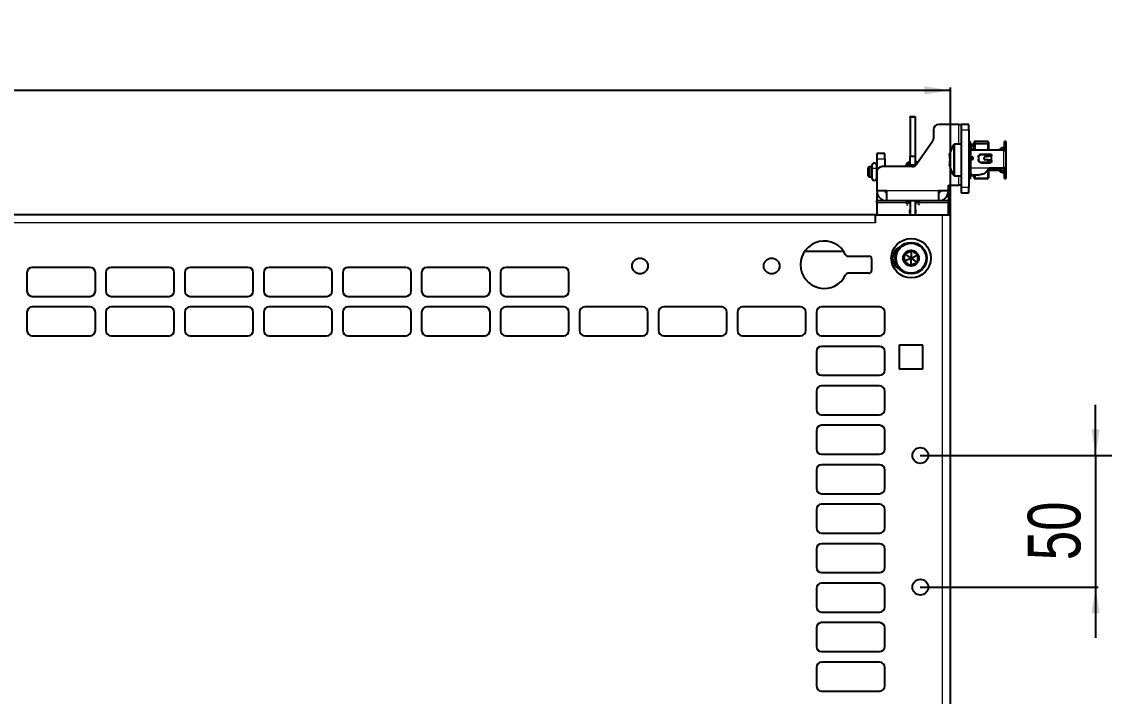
# Model space of a CAD drawing. Header units: millimetres. Extents: x -948 to 1310, y 554 to 2003.
# Drawn here: x -309.9 to 101.5, y 1661.8 to 1918.2 of the extents above; entities that cross this region are included whole.
import ezdxf

# ---------------------------------------------------------------- set-up
doc = ezdxf.new("R2010")
doc.units = ezdxf.units.MM
doc.layers.add('FORMAT', color=7, linetype='Continuous')
doc.styles.add('SLDTEXTSTYLE0', font='TXT', dxfattribs={"width": 0.75})
doc.dimstyles.new('SLDDIMSTYLE0', dxfattribs={"dimtxt": 20, "dimasz": 10, "dimexe": 0, "dimexo": 0.0625, "dimgap": 5, "dimtad": 2, "dimdec": 1, "dimrnd": 1e-09, "dimzin": 12, "dimdsep": 46, "dimtxsty": 'SLDTEXTSTYLE0', "dimsah": 1, "dimcen": 0.09, "dimadec": 0, "dimazin": 3, "dimtfac": 1, "dimtofl": 0, "dimtmove": 0, "dimatfit": 3, "dimfxl": 0, "dimfrac": 2, "dimtolj": 1, "dimtzin": 12, "dimarcsym": 0})
doc.dimstyles.new('SLDDIMSTYLE1', dxfattribs={"dimtxt": 20, "dimasz": 10, "dimexe": 0, "dimexo": 0.0625, "dimgap": 5, "dimtad": 2, "dimdec": 1, "dimrnd": 1e-09, "dimzin": 12, "dimdsep": 46, "dimtxsty": 'SLDTEXTSTYLE0', "dimsah": 1, "dimcen": 0.09, "dimadec": 0, "dimazin": 3, "dimtfac": 1, "dimtmove": 0, "dimatfit": 0, "dimfxl": 0, "dimfrac": 2, "dimtolj": 1, "dimtzin": 12, "dimarcsym": 0})

# ---------------------------------------------------------------- blocks, each defined once
blk = doc.blocks.new('_D_1')
at = {"layer": 'FORMAT'}
for p, q in [((-842.92, 1844.81), (-842.92, 1893.1)), ((43.08, 1844.81), (43.08, 1893.1)), ((-842.92, 1892.1), (43.08, 1892.1))]:
    blk.add_line(p, q, dxfattribs=at)
for points in [[(-842.92, 1892.1), (-832.92, 1890.56), (-832.92, 1893.64)], [(43.08, 1892.1), (33.08, 1893.64), (33.08, 1890.56)]]:
    blk.add_solid(points, dxfattribs=at)
at = {"layer": 'FORMAT', "insert": (-422.09, 1917.88), "char_height": 20, "attachment_point": 1, "style": 'SLDTEXTSTYLE0'}
blk.add_mtext('886', dxfattribs=at)
blk = doc.blocks.new('_D_2')
at = {"layer": 'FORMAT'}
for p, q in [((31.59, 1753.3), (139.23, 1753.3)), ((138.23, 1753.3), (138.23, 853.3)), ((31.59, 853.3), (139.23, 853.3))]:
    blk.add_line(p, q, dxfattribs=at)
for points in [[(138.23, 1753.3), (136.69, 1743.3), (139.76, 1743.3)], [(138.23, 853.3), (139.76, 863.3), (136.69, 863.3)]]:
    blk.add_solid(points, dxfattribs=at)
at = {"layer": 'FORMAT', "insert": (112.44, 1281.14), "char_height": 20, "attachment_point": 1, "rotation": 90, "style": 'SLDTEXTSTYLE0'}
blk.add_mtext('900', dxfattribs=at)
blk = doc.blocks.new('_D_3')
at = {"layer": 'FORMAT'}
for p, q in [((98.23, 1753.3), (98.23, 1772.53)), ((31.59, 1753.3), (99.23, 1753.3)), ((98.23, 1753.3), (98.23, 1703.3)), ((31.59, 1703.3), (99.23, 1703.3)), ((98.23, 1703.3), (98.23, 1684.07))]:
    blk.add_line(p, q, dxfattribs=at)
for points in [[(98.23, 1753.3), (99.76, 1763.3), (96.69, 1763.3)], [(98.23, 1703.3), (96.69, 1693.3), (99.76, 1693.3)]]:
    blk.add_solid(points, dxfattribs=at)
at = {"layer": 'FORMAT', "insert": (72.44, 1713.52), "char_height": 20, "attachment_point": 1, "rotation": 90, "style": 'SLDTEXTSTYLE0'}
blk.add_mtext('50', dxfattribs=at)

msp = doc.modelspace()

# ---------------------------------------------------------------- linework, layer by layer
at = {"color": 7, "linetype": 'Continuous', "lineweight": 25}
for p, q in [((27.68, 1882.1), (29.68, 1882.1)), ((27.68, 1881.73), (27.68, 1882.1)), ((27.68, 1881.73), (27.68, 1867.1)), ((29.68, 1882.1), (29.68, 1881.73)), ((29.68, 1881.73), (29.68, 1867.1)), ((36.58, 1877.1), (36.58, 1873.73)), ((46.28, 1879.1), (38.58, 1879.1)), ((46.28, 1879.1), (47.08, 1879.1)), ((47.08, 1879.1), (47.08, 1877.1)), ((50.08, 1879.1), (47.08, 1879.1)), ((47.08, 1877.1), (47.08, 1855.1)), ((50.08, 1877.1), (50.08, 1879.1)), ((50.08, 1877.1), (50.08, 1855.1)), ((36.21, 1872.59), (30.17, 1863.96)), ((50.58, 1872.7), (50.08, 1872.7)), ((50.58, 1872.7), (50.58, 1867.47)), ((52.28, 1872.6), (52.08, 1872.49)), ((52.08, 1871.87), (52.08, 1872.49)), ((57.36, 1872.6), (52.28, 1872.6)), ((52.28, 1872.6), (52.28, 1871.94)), ((57.48, 1872.4), (57.36, 1872.6)), ((57.36, 1871.94), (57.36, 1872.6)), ((57.48, 1872.4), (57.48, 1871.82)), ((64.08, 1872.6), (63.58, 1872.6)), ((63.58, 1872.6), (63.58, 1872.6)), ((63.58, 1872.6), (64.08, 1872.6)), ((63.58, 1869.67), (63.58, 1872.6)), ((64.08, 1872.6), (64.08, 1872.6)), ((64.08, 1872.6), (64.08, 1869.67)), ((18.08, 1868.1), (15.08, 1868.1)), ((15.08, 1868.1), (15.08, 1866.1)), ((18.08, 1866.1), (18.08, 1868.1)), ((47.08, 1871.6), (44.75, 1871.6)), ((50.62, 1869.52), (50.81, 1869.46)), ((50.78, 1870.73), (50.78, 1871.05)), ((50.78, 1870.43), (50.78, 1870.73)), ((50.78, 1870.43), (50.78, 1870.04)), ((50.78, 1869.46), (61.38, 1869.46)), ((52.08, 1869.75), (50.88, 1869.75)), ((50.88, 1869.46), (50.88, 1869.75)), ((52.08, 1871.55), (51.53, 1871.55)), ((52.08, 1871.33), (51.53, 1871.33)), ((51.53, 1871.02), (52.08, 1871.02)), ((52.28, 1871.94), (52.08, 1871.87)), ((52.08, 1869.46), (52.08, 1871.87)), ((52.28, 1871.94), (52.28, 1869.46)), ((52.28, 1871.94), (57.36, 1871.94)), ((57.36, 1869.46), (57.36, 1871.94)), ((57.48, 1871.82), (57.36, 1871.94)), ((57.48, 1871.82), (57.48, 1869.46)), ((57.48, 1869.55), (57.56, 1869.46)), ((61.38, 1869.46), (63.38, 1869.46)), ((62.88, 1870.34), (63.38, 1870.34)), ((63.58, 1869.67), (64.08, 1869.67)), ((63.58, 1869.44), (63.58, 1869.67)), ((64.08, 1869.67), (64.08, 1868.9)), ((64.08, 1868.9), (64.08, 1863.09)), ((15.08, 1866.1), (15.08, 1861.1)), ((18.08, 1866.1), (18.08, 1863.1)), ((27.68, 1867.1), (29.68, 1867.1)), ((27.68, 1863.6), (27.68, 1867.1)), ((29.68, 1867.1), (29.68, 1863.6)), ((50.08, 1867.47), (50.58, 1867.47)), ((50.08, 1865.63), (50.58, 1865.63)), ((50.58, 1866.93), (50.58, 1867.47)), ((50.58, 1865.63), (50.58, 1861.3)), ((51.03, 1866.88), (50.78, 1866.88)), ((51.03, 1866.74), (50.78, 1866.74)), ((51.03, 1865.62), (50.78, 1865.62)), ((50.88, 1865.62), (50.88, 1866.74)), ((51.58, 1866.34), (51.58, 1866.17)), ((53.68, 1866.73), (53.68, 1865.77)), ((54.88, 1867.86), (58.18, 1867.86)), ((58.18, 1867.63), (54.88, 1867.63)), ((58.18, 1864.68), (54.88, 1864.68)), ((54.88, 1864.57), (58.18, 1864.57)), ((55.75, 1866.19), (55.75, 1866.23)), ((56.07, 1865.74), (56.32, 1865.68)), ((56.4, 1865.67), (56.32, 1865.69)), ((57.36, 1866.97), (57.36, 1867.63)), ((57.36, 1864.68), (57.36, 1865.6)), ((57.48, 1867.63), (57.48, 1866.98)), ((57.48, 1865.59), (57.48, 1864.68)), ((58.68, 1867.4), (58.68, 1867.04)), ((58.68, 1865.45), (58.68, 1867.04)), ((58.68, 1865.45), (58.68, 1865.06)), ((12.23, 1863), (11.73, 1862.71)), ((11.73, 1859.49), (11.73, 1862.71)), ((13.17, 1863), (12.23, 1863)), ((12.23, 1863), (12.23, 1859.2)), ((13.17, 1863.47), (13.17, 1862.1)), ((13.17, 1862.1), (13.17, 1858.77)), ((15.07, 1862.1), (15.07, 1863.47)), ((15.08, 1863), (15.07, 1863)), ((15.07, 1858.77), (15.07, 1862.1)), ((15.08, 1861.1), (15.08, 1853.9)), ((28.53, 1863.1), (17.08, 1863.1)), ((26.11, 1863.2), (26.11, 1863.1)), ((26.71, 1863.1), (26.71, 1863.21)), ((29.68, 1863.6), (27.68, 1863.6)), ((27.68, 1863.6), (27.68, 1863.1)), ((29.68, 1863.6), (29.68, 1863.46)), ((42.68, 1863.75), (42.66, 1863.75)), ((50.58, 1861.3), (50.08, 1861.3)), ((50.58, 1859.99), (50.08, 1859.99)), ((50.58, 1862.11), (50.78, 1862.14)), ((50.58, 1861.3), (50.58, 1859.99)), ((50.58, 1859.99), (50.58, 1858.5)), ((50.6, 1862.6), (50.78, 1862.6)), ((50.78, 1860.48), (50.78, 1862.66)), ((50.78, 1860.16), (50.78, 1860.48)), ((53.68, 1859.88), (51.53, 1859.88)), ((52.08, 1858.82), (52.08, 1859.88)), ((52.28, 1859.88), (52.28, 1858.72)), ((56.62, 1861.07), (57.78, 1862.66)), ((57.15, 1861.81), (57.36, 1861.81)), ((57.36, 1861.81), (57.36, 1862.09)), ((57.36, 1861.81), (57.48, 1861.95)), ((57.36, 1858.72), (57.36, 1861.81)), ((57.48, 1862.25), (57.48, 1861.95)), ((61.38, 1862.14), (57.48, 1862.14)), ((57.48, 1861.95), (57.48, 1858.89)), ((57.48, 1861.65), (57.56, 1861.74)), ((57.48, 1861.74), (61.38, 1861.74)), ((57.73, 1862.6), (62.58, 1862.6)), ((57.78, 1862.66), (63.38, 1862.66)), ((61.38, 1862.14), (61.38, 1861.74)), ((62.58, 1862.6), (62.64, 1862.66)), ((62.58, 1862.6), (62.58, 1862.66)), ((62.88, 1861.35), (62.88, 1860.86)), ((63.38, 1861.35), (62.88, 1861.35)), ((62.88, 1860.86), (63.38, 1860.86)), ((63.38, 1861.35), (63.38, 1861.6)), ((63.38, 1860.86), (63.38, 1861.35)), ((63.58, 1860.06), (63.58, 1862.68)), ((63.58, 1860.06), (64.08, 1860.06)), ((63.58, 1858.61), (63.58, 1860.06)), ((64.05, 1862.99), (64.08, 1862.99)), ((64.08, 1863.09), (64.08, 1862.99)), ((64.08, 1862.99), (64.08, 1860.06)), ((64.08, 1860.06), (64.08, 1858.61)), ((11.73, 1859.49), (12.23, 1859.2)), ((12.23, 1859.2), (13.17, 1859.2)), ((15.07, 1859.2), (15.08, 1859.2)), ((42.28, 1856.1), (46.28, 1856.1)), ((42.28, 1853.9), (42.28, 1856.1)), ((44.75, 1859.6), (47.08, 1859.6)), ((47.08, 1856.1), (46.28, 1856.1)), ((50.08, 1858.5), (50.58, 1858.5)), ((52.08, 1859.66), (51.53, 1859.66)), ((52.08, 1858.82), (52.28, 1858.72)), ((52.08, 1858.72), (52.08, 1858.82)), ((52.08, 1858.72), (52.28, 1858.6)), ((52.28, 1858.72), (57.36, 1858.72)), ((52.28, 1858.72), (52.28, 1858.6)), ((52.28, 1858.6), (57.36, 1858.6)), ((57.36, 1858.72), (57.48, 1858.89)), ((57.36, 1858.6), (57.48, 1858.8)), ((57.36, 1858.6), (57.36, 1858.72)), ((57.48, 1858.89), (57.48, 1858.8)), ((63.58, 1858.6), (63.58, 1858.61)), ((63.58, 1858.61), (64.08, 1858.61)), ((63.58, 1858.6), (64.08, 1858.6)), ((64.08, 1858.61), (64.08, 1858.6)), ((18.88, 1853.9), (15.08, 1853.9)), ((15.08, 1853.1), (15.08, 1850.1)), ((15.08, 1853.1), (15.16, 1853.1)), ((18.88, 1850.1), (18.88, 1853.9)), ((42.28, 1853.9), (38.48, 1853.9)), ((38.48, 1853.9), (38.48, 1850.1)), ((42.19, 1853.1), (42.28, 1853.1)), ((42.28, 1853.1), (42.28, 1850.1)), ((47.08, 1855.1), (47.08, 1853.1)), ((47.08, 1853.1), (50.08, 1853.1)), ((50.08, 1853.1), (50.08, 1855.1)), ((18.88, 1850.1), (15.08, 1850.1)), ((15.08, 1849.3), (15.08, 1850.1)), ((15.08, 1849.3), (15.08, 1844.8)), ((27.18, 1850.1), (18.88, 1850.1)), ((26.29, 1850.1), (26.3, 1848.84)), ((26.9, 1848.84), (26.89, 1850.1)), ((30.18, 1850.1), (27.18, 1850.1)), ((27.18, 1850.1), (27.18, 1849.3)), ((27.68, 1849.3), (27.18, 1849.3)), ((27.68, 1850.1), (27.68, 1844.8)), ((29.68, 1850.1), (29.68, 1844.8)), ((30.18, 1849.3), (29.68, 1849.3)), ((38.48, 1850.1), (30.18, 1850.1)), ((30.18, 1849.3), (30.18, 1850.1)), ((30.68, 1850.1), (30.7, 1849.14)), ((31.3, 1849.14), (31.28, 1850.1)), ((42.28, 1850.1), (38.48, 1850.1)), ((42.28, 1850.1), (42.28, 1849.3)), ((42.28, 1844.8), (42.28, 1849.3)), ((14.58, 1844.81), (-814.42, 1844.81)), ((14.58, 1844.81), (14.58, 1844.8)), ((14.58, 1844.8), (39.98, 1844.8)), ((14.58, 1841.71), (14.58, 1844.8)), ((39.98, 1844.8), (43.08, 1844.8)), ((43.08, 761.8), (43.08, 1844.8)), ((28.08, 1828.3), (28.33, 1831.18)), ((2.56, 1830.81), (-12.41, 1830.81)), ((4.13, 1829.06), (12.08, 1829.06)), ((13.08, 1828.06), (13.08, 1823.56)), ((28.08, 1828.3), (25.46, 1827.08)), ((28.08, 1828.3), (25.71, 1829.96)), ((28.08, 1828.3), (27.82, 1825.43)), ((28.08, 1828.3), (30.69, 1829.52)), ((28.08, 1828.3), (30.44, 1826.65)), ((-307.92, 1822.8), (-307.92, 1815.8)), ((-283.92, 1824.8), (-305.92, 1824.8)), ((-281.92, 1815.8), (-281.92, 1822.8)), ((-277.92, 1822.8), (-277.92, 1815.8)), ((-253.92, 1824.8), (-275.92, 1824.8)), ((-251.92, 1815.8), (-251.92, 1822.8)), ((-247.92, 1822.8), (-247.92, 1815.8)), ((-223.92, 1824.8), (-245.92, 1824.8)), ((-221.92, 1815.8), (-221.92, 1822.8)), ((-217.92, 1822.8), (-217.92, 1815.8)), ((-193.92, 1824.8), (-215.92, 1824.8)), ((-191.92, 1815.8), (-191.92, 1822.8)), ((-187.92, 1822.8), (-187.92, 1815.8)), ((-163.92, 1824.8), (-185.92, 1824.8)), ((-161.92, 1815.8), (-161.92, 1822.8)), ((-157.92, 1822.8), (-157.92, 1815.8)), ((-133.92, 1824.8), (-155.92, 1824.8)), ((-131.92, 1815.8), (-131.92, 1822.8)), ((-127.92, 1822.8), (-127.92, 1815.8)), ((-103.92, 1824.8), (-125.92, 1824.8)), ((-101.92, 1815.8), (-101.92, 1822.8)), ((12.08, 1822.56), (4.13, 1822.56)), ((-305.92, 1813.8), (-283.92, 1813.8)), ((-275.92, 1813.8), (-253.92, 1813.8)), ((-245.92, 1813.8), (-223.92, 1813.8)), ((-215.92, 1813.8), (-193.92, 1813.8)), ((-185.92, 1813.8), (-163.92, 1813.8)), ((-155.92, 1813.8), (-133.92, 1813.8)), ((-125.92, 1813.8), (-103.92, 1813.8)), ((-307.92, 1807.8), (-307.92, 1800.8)), ((-283.92, 1809.8), (-305.92, 1809.8)), ((-281.92, 1800.8), (-281.92, 1807.8)), ((-277.92, 1807.8), (-277.92, 1800.8)), ((-253.92, 1809.8), (-275.92, 1809.8)), ((-251.92, 1800.8), (-251.92, 1807.8)), ((-247.92, 1807.8), (-247.92, 1800.8)), ((-223.92, 1809.8), (-245.92, 1809.8)), ((-221.92, 1800.8), (-221.92, 1807.8)), ((-217.92, 1807.8), (-217.92, 1800.8)), ((-193.92, 1809.8), (-215.92, 1809.8)), ((-191.92, 1800.8), (-191.92, 1807.8)), ((-187.92, 1807.8), (-187.92, 1800.8)), ((-163.92, 1809.8), (-185.92, 1809.8)), ((-161.92, 1800.8), (-161.92, 1807.8)), ((-157.92, 1807.8), (-157.92, 1800.8)), ((-133.92, 1809.8), (-155.92, 1809.8)), ((-131.92, 1800.8), (-131.92, 1807.8)), ((-127.92, 1807.8), (-127.92, 1800.8)), ((-103.92, 1809.8), (-125.92, 1809.8)), ((-101.92, 1800.8), (-101.92, 1807.8)), ((-97.92, 1807.8), (-97.92, 1800.8)), ((-73.92, 1809.8), (-95.92, 1809.8)), ((-71.92, 1800.8), (-71.92, 1807.8)), ((-67.92, 1807.8), (-67.92, 1800.8)), ((-43.92, 1809.8), (-65.92, 1809.8)), ((-41.92, 1800.8), (-41.92, 1807.8)), ((-37.92, 1807.8), (-37.92, 1800.8)), ((-13.92, 1809.8), (-35.92, 1809.8)), ((-11.92, 1800.8), (-11.92, 1807.8)), ((-7.92, 1807.8), (-7.92, 1800.8)), ((16.08, 1809.8), (-5.92, 1809.8)), ((18.08, 1800.8), (18.08, 1807.8)), ((-305.92, 1798.8), (-283.92, 1798.8)), ((-275.92, 1798.8), (-253.92, 1798.8)), ((-245.92, 1798.8), (-223.92, 1798.8)), ((-215.92, 1798.8), (-193.92, 1798.8)), ((-185.92, 1798.8), (-163.92, 1798.8)), ((-155.92, 1798.8), (-133.92, 1798.8)), ((-125.92, 1798.8), (-103.92, 1798.8)), ((-95.92, 1798.8), (-73.92, 1798.8)), ((-65.92, 1798.8), (-43.92, 1798.8)), ((-35.92, 1798.8), (-13.92, 1798.8)), ((-5.92, 1798.8), (16.08, 1798.8)), ((16.08, 1794.8), (-5.92, 1794.8)), ((32.58, 1795.3), (23.58, 1795.3)), ((23.58, 1795.3), (23.58, 1786.3)), ((32.58, 1786.3), (32.58, 1795.3)), ((-7.92, 1792.8), (-7.92, 1785.8)), ((18.08, 1785.8), (18.08, 1792.8)), ((23.58, 1786.3), (32.58, 1786.3)), ((-5.92, 1783.8), (16.08, 1783.8)), ((-7.92, 1777.8), (-7.92, 1770.8)), ((16.08, 1779.8), (-5.92, 1779.8)), ((18.08, 1770.8), (18.08, 1777.8)), ((-5.92, 1768.8), (16.08, 1768.8)), ((-7.92, 1762.8), (-7.92, 1755.8)), ((16.08, 1764.8), (-5.92, 1764.8)), ((18.08, 1755.8), (18.08, 1762.8)), ((-5.92, 1753.8), (16.08, 1753.8)), ((16.08, 1749.8), (-5.92, 1749.8)), ((-7.92, 1747.8), (-7.92, 1740.8)), ((18.08, 1740.8), (18.08, 1747.8)), ((-5.92, 1738.8), (16.08, 1738.8)), ((-7.92, 1732.8), (-7.92, 1725.8)), ((16.08, 1734.8), (-5.92, 1734.8)), ((18.08, 1725.8), (18.08, 1732.8)), ((-5.92, 1723.8), (16.08, 1723.8)), ((-7.92, 1717.8), (-7.92, 1710.8)), ((16.08, 1719.8), (-5.92, 1719.8)), ((18.08, 1710.8), (18.08, 1717.8)), ((-5.92, 1708.8), (16.08, 1708.8)), ((16.08, 1704.8), (-5.92, 1704.8)), ((-7.92, 1702.8), (-7.92, 1695.8)), ((18.08, 1695.8), (18.08, 1702.8)), ((-5.92, 1693.8), (16.08, 1693.8)), ((-7.92, 1687.8), (-7.92, 1680.8)), ((16.08, 1689.8), (-5.92, 1689.8)), ((18.08, 1680.8), (18.08, 1687.8)), ((-5.92, 1678.8), (16.08, 1678.8)), ((16.08, 1674.8), (-5.92, 1674.8)), ((-7.92, 1672.8), (-7.92, 1665.8)), ((18.08, 1665.8), (18.08, 1672.8)), ((-5.92, 1663.8), (16.08, 1663.8))]:
    msp.add_line(p, q, dxfattribs=at)
at = {"color": 8, "linetype": 'Continuous', "lineweight": 18}
for p, q in [((29.68, 1881.73), (27.68, 1881.73)), ((46.28, 1871.6), (46.28, 1879.1)), ((47.08, 1877.1), (50.08, 1877.1)), ((44.31, 1859.83), (44.31, 1871.37)), ((44.75, 1859.6), (44.75, 1871.6)), ((50.78, 1869.46), (50.78, 1866.88)), ((51.53, 1871.55), (51.53, 1871.33)), ((51.53, 1871.33), (51.53, 1871.02)), ((63.38, 1862.66), (63.38, 1869.46)), ((15.08, 1866.1), (18.08, 1866.1)), ((50.78, 1865.62), (50.78, 1862.66)), ((51.03, 1866.74), (51.03, 1866.88)), ((54.88, 1867.86), (54.88, 1867.63)), ((54.88, 1864.68), (54.88, 1864.57)), ((58.18, 1867.63), (58.18, 1867.86)), ((58.18, 1864.57), (58.18, 1864.68)), ((50.78, 1862.66), (57.78, 1862.66)), ((63.38, 1862.14), (61.38, 1862.14)), ((63.38, 1862.14), (63.38, 1862.66)), ((46.28, 1856.1), (46.28, 1859.6)), ((38.48, 1853.9), (18.88, 1853.9)), ((50.08, 1855.1), (47.08, 1855.1)), ((26.3, 1849.3), (15.08, 1849.3)), ((27.18, 1849.3), (26.9, 1849.3)), ((30.69, 1849.3), (30.18, 1849.3)), ((42.28, 1849.3), (31.29, 1849.3)), ((39.98, 761.8), (39.98, 1844.8)), ((14.58, 1841.71), (-814.42, 1841.71))]:
    msp.add_line(p, q, dxfattribs=at)
at = {"color": 8, "linetype": 'Continuous', "lineweight": 18, "flags": 128}
for points in [[(51.6, 1869.75), (51.61, 1869.86), (51.62, 1869.95), (51.62, 1869.95), (51.62, 1869.95)], [(13.17, 1862.1), (13.24, 1862.25), (13.45, 1862.38), (13.76, 1862.47), (14.12, 1862.5)], [(14.12, 1862.5), (14.49, 1862.47), (14.79, 1862.38), (15, 1862.25), (15.07, 1862.1)], [(26.71, 1863.21), (26.69, 1863.14), (26.65, 1863.1)], [(30.7, 1848.8), (30.7, 1848.8), (30.73, 1848.73), (30.8, 1848.68), (30.9, 1848.64), (31.01, 1848.63), (31.13, 1848.65), (31.22, 1848.69), (31.28, 1848.75), (31.3, 1848.81)]]:
    msp.add_lwpolyline(points, dxfattribs=at)
at = {"color": 7, "linetype": 'Continuous', "lineweight": 25, "flags": 128}
for points in [[(50.58, 1862.54), (50.58, 1862.57), (50.59, 1862.59), (50.61, 1862.61), (50.63, 1862.63), (50.66, 1862.64), (50.7, 1862.66), (50.74, 1862.66), (50.78, 1862.66)], [(63.38, 1862.66), (63.51, 1862.67), (63.64, 1862.7), (63.76, 1862.74), (63.87, 1862.79), (63.96, 1862.85), (64.02, 1862.93), (64.06, 1863.01), (64.08, 1863.09)], [(63.38, 1861.74), (63.51, 1861.75), (63.58, 1861.77)], [(26.66, 1850.1), (26.6, 1850.1), (26.49, 1850.1)], [(27.68, 1846.8), (27.52, 1846.53), (27.43, 1846.05)], [(27.43, 1846.05), (27.52, 1845.57), (27.68, 1845.3)]]:
    msp.add_lwpolyline(points, dxfattribs=at)
at = {"color": 7, "linetype": 'Continuous', "lineweight": 25}
for centre, radius in [((28.08, 1828.3), 7.5), ((28.08, 1828.3), 6), ((28.08, 1828.3), 5.7), ((28.08, 1828.3), 3), ((-74.92, 1825.31), 3), ((-24.92, 1825.31), 3), ((31.58, 1753.3), 3), ((31.58, 1703.3), 3)]:
    msp.add_circle(centre, radius, dxfattribs=at)
for centre, radius, start, end in [((38.58, 1877.1), 2, 90, 180), ((34.58, 1873.73), 2, 325.008, 0), ((52.48, 1865.6), 10, 144.7485, 169.0158), ((44.75, 1871.06), 0.54, 90, 144.7485), ((50.76, 1869.64), 0.183, 187.2366, 275.7518), ((51.42, 1870.89), 0.665, 81.0438, 166.5514), ((51.46, 1870.64), 0.687, 84.2482, 172.7634), ((51.46, 1870.34), 0.687, 84.2482, 172.7634), ((63.44, 1868.82), 0.641, 7.2366, 95.7518), ((14.12, 1863.47), 0.95, 0, 180), ((28.53, 1865.1), 2, 270, 325.008), ((50.61, 1867.55), 0.821, 229.1472, 281.4476), ((50.73, 1867.11), 0.235, 229.1472, 281.4476), ((50.73, 1879.13), 13.51, 269.3637, 270.2121), ((17.08, 1861.1), 2, 90, 180), ((52.48, 1865.6), 10, 190.9122, 215.2515), ((44.75, 1860.14), 0.54, 215.2515, 270), ((51.46, 1860.56), 0.687, 187.2366, 275.7518), ((51.42, 1860.31), 0.665, 193.4486, 278.9562), ((53.68, 1860.81), 0.932, 269.97, 282.0278), ((63.39, 1862.32), 0.183, 264.2482, 352.7634), ((14.12, 1858.77), 0.95, 180, 0), ((18.88, 1853.9), 3.8, 180, 270), ((18.88, 1853.9), 0.8, 180, 270), ((38.48, 1853.9), 3.8, 270, 0), ((38.48, 1853.9), 0.8, 270, 0), ((28.68, 1846.05), 1.25, 323.1301, 36.8699), ((-4.92, 1825.81), 9, 25.1507, 334.8493), ((25.58, 1828.3), 4.5, 114.975, 245.025), ((4.13, 1830.06), 1, 205.1507, 270), ((12.08, 1828.06), 1, 0, 90), ((-305.92, 1822.8), 2, 90, 180), ((-283.92, 1822.8), 2, 0, 90), ((-275.92, 1822.8), 2, 90, 180), ((-253.92, 1822.8), 2, 0, 90), ((-245.92, 1822.8), 2, 90, 180), ((-223.92, 1822.8), 2, 0, 90), ((-215.92, 1822.8), 2, 90, 180), ((-193.92, 1822.8), 2, 0, 90), ((-185.92, 1822.8), 2, 90, 180), ((-163.92, 1822.8), 2, 0, 90), ((-155.92, 1822.8), 2, 90, 180), ((-133.92, 1822.8), 2, 0, 90), ((-125.92, 1822.8), 2, 90, 180), ((-103.92, 1822.8), 2, 0, 90), ((12.08, 1823.56), 1, 270, 0), ((4.13, 1821.56), 1, 90, 154.8493), ((-305.92, 1815.8), 2, 180, 270), ((-283.92, 1815.8), 2, 270, 0), ((-275.92, 1815.8), 2, 180, 270), ((-253.92, 1815.8), 2, 270, 0), ((-245.92, 1815.8), 2, 180, 270), ((-223.92, 1815.8), 2, 270, 0), ((-215.92, 1815.8), 2, 180, 270), ((-193.92, 1815.8), 2, 270, 0), ((-185.92, 1815.8), 2, 180, 270), ((-163.92, 1815.8), 2, 270, 0), ((-155.92, 1815.8), 2, 180, 270), ((-133.92, 1815.8), 2, 270, 0), ((-125.92, 1815.8), 2, 180, 270), ((-103.92, 1815.8), 2, 270, 0), ((-305.92, 1807.8), 2, 90, 180), ((-283.92, 1807.8), 2, 0, 90), ((-275.92, 1807.8), 2, 90, 180), ((-253.92, 1807.8), 2, 0, 90), ((-245.92, 1807.8), 2, 90, 180), ((-223.92, 1807.8), 2, 0, 90), ((-215.92, 1807.8), 2, 90, 180), ((-193.92, 1807.8), 2, 0, 90), ((-185.92, 1807.8), 2, 90, 180), ((-163.92, 1807.8), 2, 0, 90), ((-155.92, 1807.8), 2, 90, 180), ((-133.92, 1807.8), 2, 0, 90), ((-125.92, 1807.8), 2, 90, 180), ((-103.92, 1807.8), 2, 0, 90), ((-95.92, 1807.8), 2, 90, 180), ((-73.92, 1807.8), 2, 0, 90), ((-65.92, 1807.8), 2, 90, 180), ((-43.92, 1807.8), 2, 0, 90), ((-35.92, 1807.8), 2, 90, 180), ((-13.92, 1807.8), 2, 0, 90), ((-5.92, 1807.8), 2, 90, 180), ((16.08, 1807.8), 2, 0, 90), ((-305.92, 1800.8), 2, 180, 270), ((-283.92, 1800.8), 2, 270, 0), ((-275.92, 1800.8), 2, 180, 270), ((-253.92, 1800.8), 2, 270, 0), ((-245.92, 1800.8), 2, 180, 270), ((-223.92, 1800.8), 2, 270, 0), ((-215.92, 1800.8), 2, 180, 270), ((-193.92, 1800.8), 2, 270, 0), ((-185.92, 1800.8), 2, 180, 270), ((-163.92, 1800.8), 2, 270, 0), ((-155.92, 1800.8), 2, 180, 270), ((-133.92, 1800.8), 2, 270, 0), ((-125.92, 1800.8), 2, 180, 270), ((-103.92, 1800.8), 2, 270, 0), ((-95.92, 1800.8), 2, 180, 270), ((-73.92, 1800.8), 2, 270, 0), ((-65.92, 1800.8), 2, 180, 270), ((-43.92, 1800.8), 2, 270, 0), ((-35.92, 1800.8), 2, 180, 270), ((-13.92, 1800.8), 2, 270, 0), ((-5.92, 1800.8), 2, 180, 270), ((16.08, 1800.8), 2, 270, 0), ((-5.92, 1792.8), 2, 90, 180), ((16.08, 1792.8), 2, 0, 90), ((-5.92, 1785.8), 2, 180, 270), ((16.08, 1785.8), 2, 270, 0), ((-5.92, 1777.8), 2, 90, 180), ((16.08, 1777.8), 2, 0, 90), ((-5.92, 1770.8), 2, 180, 270), ((16.08, 1770.8), 2, 270, 0), ((-5.92, 1762.8), 2, 90, 180), ((16.08, 1762.8), 2, 0, 90), ((-5.92, 1755.8), 2, 180, 270), ((16.08, 1755.8), 2, 270, 0), ((-5.92, 1747.8), 2, 90, 180), ((16.08, 1747.8), 2, 0, 90), ((-5.92, 1740.8), 2, 180, 270), ((16.08, 1740.8), 2, 270, 0), ((-5.92, 1732.8), 2, 90, 180), ((16.08, 1732.8), 2, 0, 90), ((-5.92, 1725.8), 2, 180, 270), ((16.08, 1725.8), 2, 270, 0), ((-5.92, 1717.8), 2, 90, 180), ((16.08, 1717.8), 2, 0, 90), ((-5.92, 1710.8), 2, 180, 270), ((16.08, 1710.8), 2, 270, 0), ((-5.92, 1702.8), 2, 90, 180), ((16.08, 1702.8), 2, 0, 90), ((-5.92, 1695.8), 2, 180, 270), ((16.08, 1695.8), 2, 270, 0), ((-5.92, 1687.8), 2, 90, 180), ((16.08, 1687.8), 2, 0, 90), ((-5.92, 1680.8), 2, 180, 270), ((16.08, 1680.8), 2, 270, 0), ((-5.92, 1672.8), 2, 90, 180), ((16.08, 1672.8), 2, 0, 90), ((-5.92, 1665.8), 2, 180, 270), ((16.08, 1665.8), 2, 270, 0)]:
    msp.add_arc(centre, radius, start, end, dxfattribs=at)
at = {"color": 8, "linetype": 'Continuous', "lineweight": 18}
for centre, radius, start, end in [((26.24, 1863.2), 0.131, 182.8019, 231.2595), ((26.6, 1848.88), 0.404, 231.9427, 309.5849)]:
    msp.add_arc(centre, radius, start, end, dxfattribs=at)
at = {"color": 7, "linetype": 'Continuous', "lineweight": 25}
for points, knots in [([(42.65, 1867.47), (42.65, 1867.46), (42.64, 1867.45), (42.67, 1867.59), (42.75, 1867.85), (42.83, 1868.07), (42.86, 1868.13), (42.87, 1868.15), (42.88, 1868.14), (42.88, 1868.13), (42.87, 1868.11), (42.85, 1868.02), (42.77, 1867.68), (42.69, 1867.23), (42.64, 1866.72), (42.66, 1866.35), (42.74, 1866.17), (42.81, 1866.04), (42.84, 1865.99), (42.86, 1865.94), (42.87, 1865.91), (42.87, 1865.87), (42.88, 1865.85), (42.88, 1865.84)], [0, 0, 0, 0, 0.01095, 0.084261, 0.251384, 0.301143, 0.326111, 0.336174, 0.341648, 0.347168, 0.3534, 0.364584, 0.407267, 0.575793, 0.655414, 0.736053, 0.89255, 0.931183, 0.955749, 0.971918, 0.988179, 0.994671, 1, 1, 1, 1]), ([(50.58, 1870.42), (50.58, 1870.39), (50.58, 1870.36), (50.6, 1870.3), (50.63, 1870.25), (50.71, 1870.24), (50.75, 1870.23), (50.78, 1870.23)], [0, 0, 0, 0, 0.195353, 0.37764, 0.539051, 0.782239, 1, 1, 1, 1]), ([(50.58, 1870.22), (50.58, 1870.2), (50.58, 1870.16), (50.6, 1870.11), (50.63, 1870.06), (50.71, 1870.05), (50.87, 1870.03), (51.18, 1870), (51.45, 1869.97), (51.62, 1869.95)], [0, 0, 0, 0, 0.052051, 0.100621, 0.143629, 0.208426, 0.277664, 0.558659, 1, 1, 1, 1]), ([(51.62, 1869.95), (51.64, 1869.95), (51.69, 1869.94), (51.74, 1869.92), (51.77, 1869.89), (51.77, 1869.87), (51.78, 1869.86)], [0, 0, 0, 0, 0.266331, 0.548449, 0.829136, 1, 1, 1, 1]), ([(51.78, 1869.86), (51.78, 1869.84), (51.78, 1869.8), (51.78, 1869.76), (51.78, 1869.75)], [0, 0, 0, 0, 0.786734, 1, 1, 1, 1]), ([(61.38, 1869.46), (61.66, 1869.67), (62.16, 1870.05), (62.66, 1870.25), (62.88, 1870.34)], [0, 0, 0, 0, 0.559911, 1, 1, 1, 1]), ([(63.38, 1869.46), (63.38, 1869.67), (63.38, 1870.05), (63.38, 1870.25), (63.38, 1870.34)], [0, 0, 0, 0, 0.559866, 1, 1, 1, 1]), ([(27.68, 1865.16), (27.65, 1865.16), (27.33, 1865.09), (26.82, 1864.73), (26.29, 1864.13), (26.12, 1863.57), (26.11, 1863.27), (26.11, 1863.2)], [0, 0, 0, 0, 0.027258, 0.332367, 0.638027, 0.91803, 1, 1, 1, 1]), ([(26.71, 1863.21), (26.71, 1863.3), (26.73, 1863.58), (26.96, 1864.01), (27.33, 1864.37), (27.6, 1864.47), (27.68, 1864.5)], [0, 0, 0, 0, 0.181412, 0.557801, 0.886774, 1, 1, 1, 1]), ([(30.58, 1864.54), (30.44, 1864.69), (30.2, 1864.95), (29.83, 1865.07), (29.68, 1865.13)], [0, 0, 0, 0, 0.568541, 1, 1, 1, 1]), ([(29.68, 1864.48), (29.81, 1864.42), (30.05, 1864.3), (30.17, 1864.11), (30.22, 1864.03)], [0, 0, 0, 0, 0.543333, 1, 1, 1, 1]), ([(42.88, 1865.84), (42.88, 1865.83), (42.87, 1865.81), (42.87, 1865.76), (42.82, 1865.63), (42.74, 1865.45), (42.67, 1865.18), (42.64, 1864.86), (42.67, 1864.38), (42.74, 1863.93), (42.82, 1863.56), (42.86, 1863.42), (42.87, 1863.35), (42.88, 1863.32), (42.88, 1863.3), (42.87, 1863.29), (42.86, 1863.29), (42.81, 1863.38), (42.71, 1863.59), (42.65, 1863.78), (42.65, 1863.73), (42.66, 1863.71)], [0, 0, 0, 0, 0.00546, 0.013139, 0.034416, 0.129524, 0.242679, 0.314342, 0.38659, 0.544101, 0.595865, 0.621803, 0.634844, 0.640474, 0.646162, 0.651047, 0.659654, 0.686306, 0.810748, 0.936288, 1, 1, 1, 1]), ([(51.03, 1866.88), (51.09, 1866.87), (51.21, 1866.86), (51.38, 1866.77), (51.5, 1866.63), (51.57, 1866.48), (51.57, 1866.38), (51.58, 1866.34)], [0, 0, 0, 0, 0.214393, 0.428789, 0.643061, 0.856854, 1, 1, 1, 1]), ([(51.58, 1866.2), (51.57, 1866.27), (51.56, 1866.39), (51.46, 1866.55), (51.32, 1866.67), (51.17, 1866.73), (51.07, 1866.74), (51.03, 1866.74)], [0, 0, 0, 0, 0.214211, 0.428471, 0.641842, 0.855602, 1, 1, 1, 1]), ([(51.58, 1866.17), (51.57, 1866.11), (51.56, 1865.99), (51.46, 1865.82), (51.32, 1865.7), (51.17, 1865.63), (51.07, 1865.62), (51.03, 1865.62)], [0, 0, 0, 0, 0.214305, 0.42865, 0.642279, 0.856223, 1, 1, 1, 1]), ([(53.68, 1866.73), (53.69, 1866.86), (53.71, 1867.12), (53.91, 1867.45), (54.21, 1867.7), (54.55, 1867.84), (54.78, 1867.85), (54.88, 1867.86)], [0, 0, 0, 0, 0.212833, 0.42585, 0.635542, 0.846587, 1, 1, 1, 1]), ([(54.88, 1867.63), (54.74, 1867.61), (54.47, 1867.59), (54.11, 1867.41), (53.84, 1867.13), (53.7, 1866.8), (53.68, 1866.58), (53.68, 1866.48)], [0, 0, 0, 0, 0.2128745, 0.4257668, 0.6379374, 0.8473525, 1, 1, 1, 1]), ([(53.68, 1865.89), (53.69, 1865.75), (53.71, 1865.48), (53.91, 1865.12), (54.21, 1864.85), (54.55, 1864.7), (54.78, 1864.68), (54.88, 1864.68)], [0, 0, 0, 0, 0.212376, 0.424979, 0.633479, 0.843609, 1, 1, 1, 1]), ([(54.88, 1864.57), (54.74, 1864.58), (54.47, 1864.61), (54.11, 1864.81), (53.84, 1865.11), (53.7, 1865.45), (53.68, 1865.68), (53.68, 1865.77)], [0, 0, 0, 0, 0.213238, 0.42649, 0.63916, 0.849598, 1, 1, 1, 1]), ([(56.15, 1866.76), (56.1, 1866.74), (56.01, 1866.71), (55.88, 1866.61), (55.79, 1866.47), (55.75, 1866.33), (55.75, 1866.25), (55.75, 1866.23)], [0, 0, 0, 0, 0.225867, 0.4517344, 0.6775983, 0.9034793, 1, 1, 1, 1]), ([(55.75, 1866.19), (55.75, 1866.14), (55.76, 1866.03), (55.84, 1865.88), (55.95, 1865.78), (56.06, 1865.73), (56.13, 1865.73), (56.15, 1865.73)], [0, 0, 0, 0, 0.2258834, 0.4517668, 0.6776501, 0.9035238, 1, 1, 1, 1]), ([(58.68, 1867.04), (58.18, 1867.02), (57.51, 1867), (56.61, 1866.85), (56.31, 1866.79), (56.15, 1866.76)], [0, 0, 0, 0, 0.587693, 0.790818, 1, 1, 1, 1]), ([(58.68, 1865.45), (58.18, 1865.5), (57.51, 1865.56), (56.61, 1865.72), (56.31, 1865.72), (56.15, 1865.73)], [0, 0, 0, 0, 0.587693, 0.790818, 1, 1, 1, 1]), ([(57.37, 1865.6), (57.37, 1865.6), (57.2, 1865.62), (56.84, 1865.67), (56.55, 1865.67), (56.4, 1865.67)], [0, 0, 0, 0, 0.004542, 0.4967, 1, 1, 1, 1]), ([(58.18, 1867.86), (58.23, 1867.85), (58.34, 1867.84), (58.49, 1867.77), (58.61, 1867.65), (58.67, 1867.52), (58.67, 1867.44), (58.68, 1867.4)], [0, 0, 0, 0, 0.214445, 0.428893, 0.643239, 0.857188, 1, 1, 1, 1]), ([(58.68, 1867.17), (58.67, 1867.22), (58.66, 1867.33), (58.57, 1867.46), (58.45, 1867.56), (58.31, 1867.62), (58.21, 1867.62), (58.18, 1867.63)], [0, 0, 0, 0, 0.214295, 0.42863, 0.64223, 0.856153, 1, 1, 1, 1]), ([(58.18, 1864.68), (58.23, 1864.68), (58.34, 1864.69), (58.49, 1864.78), (58.61, 1864.9), (58.67, 1865.04), (58.67, 1865.13), (58.68, 1865.17)], [0, 0, 0, 0, 0.2143846, 0.4287723, 0.6430331, 0.8568019, 1, 1, 1, 1]), ([(58.68, 1865.06), (58.67, 1865.01), (58.66, 1864.9), (58.57, 1864.75), (58.45, 1864.64), (58.31, 1864.58), (58.21, 1864.57), (58.18, 1864.57)], [0, 0, 0, 0, 0.214373, 0.428779, 0.642592, 0.856666, 1, 1, 1, 1]), ([(50.58, 1861.49), (50.58, 1861.51), (50.58, 1861.55), (50.6, 1861.6), (50.63, 1861.64), (50.7, 1861.65), (50.75, 1861.64), (50.78, 1861.64)], [0, 0, 0, 0, 0.195302, 0.377541, 0.538909, 0.761383, 1, 1, 1, 1]), ([(50.58, 1860.99), (50.58, 1861), (50.58, 1861.04), (50.6, 1861.09), (50.63, 1861.14), (50.71, 1861.15), (50.75, 1861.16), (50.78, 1861.16)], [0, 0, 0, 0, 0.195353, 0.37764, 0.539051, 0.782239, 1, 1, 1, 1]), ([(50.58, 1860.79), (50.58, 1860.81), (50.58, 1860.85), (50.6, 1860.9), (50.63, 1860.96), (50.71, 1860.97), (50.75, 1860.97), (50.78, 1860.97)], [0, 0, 0, 0, 0.195353, 0.37764, 0.539051, 0.782239, 1, 1, 1, 1]), ([(56.62, 1861.07), (56.45, 1860.9), (56.1, 1860.55), (55.12, 1860.17), (54.36, 1860.01), (53.87, 1859.9)], [0, 0, 0, 0, 0.254027, 0.526591, 1, 1, 1, 1]), ([(61.38, 1862.14), (61.66, 1861.95), (62.16, 1861.6), (62.66, 1861.43), (62.88, 1861.35)], [0, 0, 0, 0, 0.559868, 1, 1, 1, 1]), ([(61.38, 1861.74), (61.66, 1861.53), (62.16, 1861.15), (62.66, 1860.95), (62.88, 1860.86)], [0, 0, 0, 0, 0.559911, 1, 1, 1, 1]), ([(63.38, 1862.14), (63.38, 1861.95), (63.38, 1861.6), (63.38, 1861.43), (63.38, 1861.35)], [0, 0, 0, 0, 0.559785, 1, 1, 1, 1]), ([(25.71, 1829.96), (26.18, 1830.18), (27.05, 1830.58), (27.92, 1830.99), (28.33, 1831.18)], [0, 0, 0, 0, 0.534686, 1, 1, 1, 1]), ([(28.33, 1831.18), (28.75, 1830.88), (29.54, 1830.33), (30.33, 1829.78), (30.69, 1829.52)], [0, 0, 0, 0, 0.534686, 1, 1, 1, 1]), ([(25.46, 1827.08), (25.49, 1827.4), (25.56, 1828.2), (25.64, 1829.19), (25.7, 1829.81), (25.71, 1829.96)], [0, 0, 0, 0, 0.341758, 0.840485, 1, 1, 1, 1]), ([(27.82, 1825.43), (27.4, 1825.72), (26.61, 1826.28), (25.83, 1826.83), (25.46, 1827.08)], [0, 0, 0, 0, 0.534686, 1, 1, 1, 1]), ([(30.69, 1829.52), (30.68, 1829.37), (30.62, 1828.76), (30.54, 1827.76), (30.47, 1826.97), (30.44, 1826.65)], [0, 0, 0, 0, 0.159515, 0.658242, 1, 1, 1, 1]), ([(30.44, 1826.65), (29.97, 1826.43), (29.1, 1826.02), (28.23, 1825.62), (27.82, 1825.43)], [0, 0, 0, 0, 0.534686, 1, 1, 1, 1])]:
    msp.add_open_spline(points, degree=3, knots=knots, dxfattribs=at)
at = {"color": 8, "linetype": 'Continuous', "lineweight": 18}
msp.add_open_spline([(56.15, 1865.73), (56.19, 1865.72), (56.26, 1865.7), (56.34, 1865.68), (56.39, 1865.67), (56.4, 1865.67)], degree=3, knots=[0, 0, 0, 0, 0.502362, 0.815418, 1, 1, 1, 1], dxfattribs=at)

# ---------------------------------------------------------------- dimensions: what is measured, and where the dimension line sits
at = {"layer": 'FORMAT'}
for base, p1, p2, angle, dimstyle, picture, middle in [((43.08, 1892.1), (-842.92, 1844.8), (43.08, 1844.8), 0, 'SLDDIMSTYLE0', '_D_1', (-399.92, 1892.1)), ((98.23, 1703.3), (31.58, 1753.3), (31.58, 1703.3), 90, 'SLDDIMSTYLE1', '_D_3', (98.23, 1728.3)), ((138.23, 853.3), (31.58, 1753.3), (31.58, 853.3), 90, 'SLDDIMSTYLE0', '_D_2', (138.23, 1303.3))]:
    dim = msp.add_linear_dim(base=base, p1=p1, p2=p2, angle=angle, dimstyle=dimstyle, dxfattribs=at)
    dim.commit()
    dim.dimension.update_dxf_attribs({"geometry": picture, "text_midpoint": middle, "dimtype": 160})

doc.saveas('drawing.dxf')
